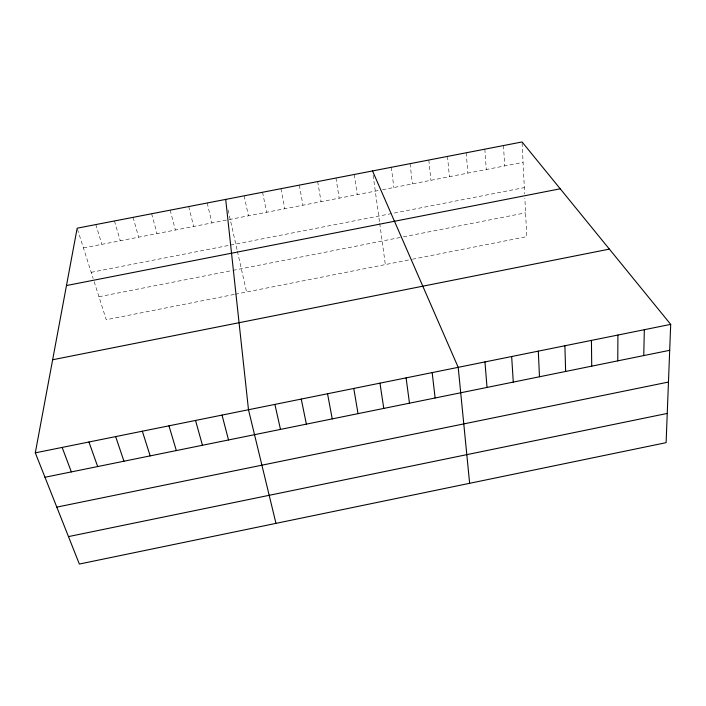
<?xml version="1.0" encoding="UTF-8"?>
<svg xmlns="http://www.w3.org/2000/svg" width="706" height="706" viewBox="0 0 706 706"><rect width="100%" height="100%" fill="white"/><g stroke="black" fill="none" stroke-linecap="round" stroke-linejoin="round"><path stroke-width="0.53" stroke-dasharray="3.53 2.65" d="M234.242 294.437L106.262 319.721L93.474 279.497M235.275 294.234L411.457 259.42M412.507 259.208L526.773 236.634L524.858 198.183M91.198 272.331L229.415 245.291M230.474 245.079L524.337 187.593M98.955 296.732L231.947 270.575M232.989 270.372L400.152 237.498M403.32 236.872L525.591 212.833M83.432 247.93L378.39 190.523M382.511 189.72L523.084 162.354M77.492 229.238L93.148 278.473M95.822 224.579L101.876 244.338M114.451 220.969L120.285 240.755M133.063 217.36L138.667 237.181M151.64 213.759L157.023 233.607M170.199 210.159L175.353 230.041M188.723 206.576L193.665 226.476M207.22 202.984L211.941 222.919M228.064 209.911L237.163 250.268M237.392 251.301L246.57 292.002M244.144 195.827L248.424 215.815M262.561 192.261L266.621 212.277M280.953 188.696L284.8 208.738M299.326 185.131L302.953 205.199M317.665 181.583L321.071 201.678M335.977 178.027L339.171 198.157M354.271 174.488L357.245 194.635M373.112 175.194L379.572 222.364M379.713 223.414L385.344 264.573M391.318 167.304L393.86 187.505M410.08 163.668L412.401 183.895M428.816 160.033L430.916 180.295M447.516 156.414L449.404 176.694M466.198 152.787L467.857 173.102M484.845 149.178L486.293 169.519M503.475 145.568L504.702 165.936M522.122 143.036L524.646 193.947"/><path stroke-width="1.06" d="M617.768 360.863L617.909 335.041M643.757 355.577L644.331 329.702M670.7 324.372L666.111 442.662L79.346 564.041L35.3 452.846L77.157 228.197L522.069 141.959L670.7 324.372L35.3 452.846M68.482 536.595L667.249 413.425M56.798 507.12L668.467 382.052M44.972 477.265L669.694 350.308M52.65 359.76L609.384 249.112M66.47 285.551L560.229 188.793M372.53 170.949L458.203 367.341L469.631 483.301M62.146 447.419L71.359 471.908M88.93 442.009L97.684 466.56M115.66 436.599L123.956 461.221M142.338 431.207L150.175 455.891M168.963 425.824L176.341 450.569M195.527 420.449L202.454 445.265M222.037 415.093L228.523 439.97M275.975 523.367L248.494 409.745L225.699 199.41M274.899 404.406L280.485 429.407M301.241 399.075L306.386 424.147M327.54 393.754L332.235 418.887M353.777 388.45L358.03 413.645M379.96 383.155L383.782 408.412M406.1 377.878L409.471 403.197M432.178 372.6L435.117 397.981M484.96 361.931L487.016 387.435M511.656 356.53L513.28 382.096M538.307 351.138L539.481 376.775M564.897 345.763L565.63 371.453M591.434 340.398L591.725 366.149"/></g></svg>
